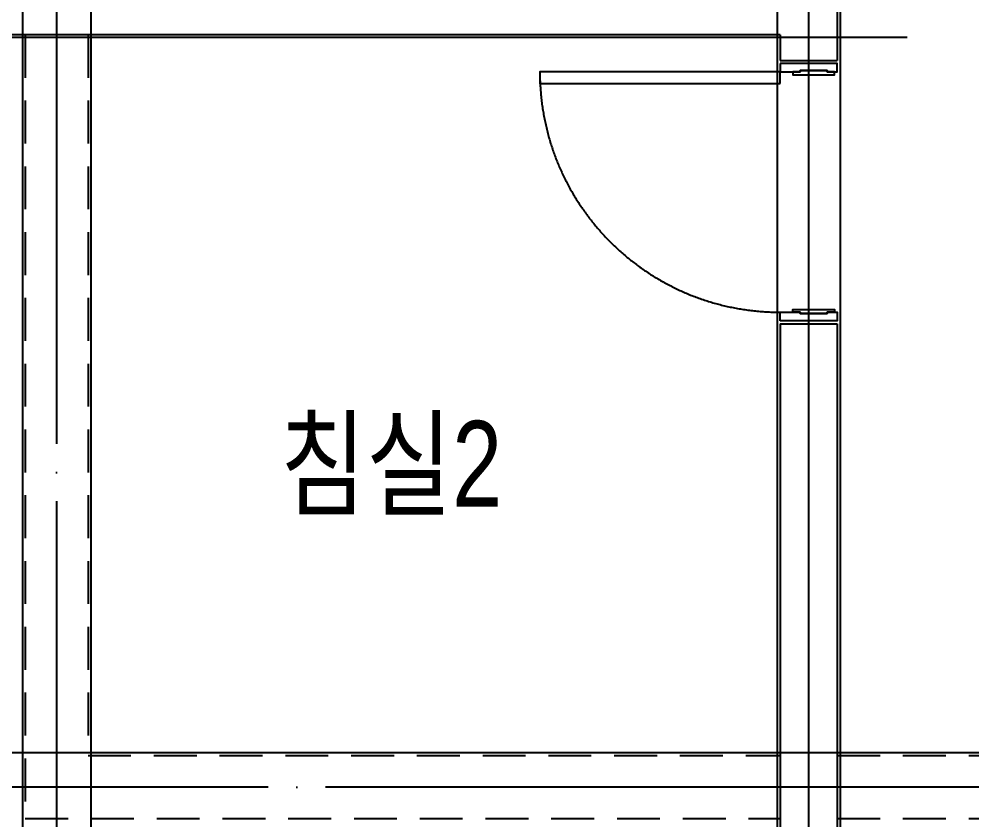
# Model space of a CAD drawing. Header units: millimetres. Extents: x 840000 to 1054178, y 0 to 59400.
# Drawn here: x 860391 to 863723, y 16256 to 19056 of the extents above; entities that cross this region are included whole.
import ezdxf
from ezdxf.enums import TextEntityAlignment as Align
from ezdxf.xclip import XClip

# ---------------------------------------------------------------- set-up
doc = ezdxf.new("R2010")
doc.units = ezdxf.units.MM
doc.header["$LTSCALE"] = 100
doc.header["$XCLIPFRAME"] = 0
for name, pattern in [('X - 단위세대 확장형$0$CEN', [62, 60, -1, 0, -1]), ('X - 단위세대 확장형$0$X-55$0$CENTER', [50.8, 31.75, -6.35, 6.35, -6.35]), ('X - 단위세대 확장형$0$xr-49D(확)$0$HID', [2.3, 1.5, -0.8])]:
    doc.linetypes.add(name, pattern=pattern)
for name, color, linetype in [('AA-XXXX-TEXT', 3, 'Continuous'), ('SYM', 7, 'Continuous'), ('X - 단위세대 확장형$0$AA-WAXM-CONC', 2, 'Continuous'), ('X - 단위세대 확장형$0$AA-XXXX-CNTL', 1, 'X - 단위세대 확장형$0$CEN'), ('X - 단위세대 확장형$0$xr-49D(확)$0$AA-XXXX-HIDL2', 7, 'X - 단위세대 확장형$0$xr-49D(확)$0$HID')]:
    doc.layers.add(name, color=color, linetype=linetype)
doc.layers.add('X - 단위세대 확장형$0$A-door', color=4, linetype='Continuous', lineweight=25)
doc.layers.add('X - 단위세대 확장형$0$A-MC', color=171, linetype='Continuous', plot=False)
doc.styles.add('HAUD01', font='Dotum.ttf')

# ---------------------------------------------------------------- blocks, each defined once
blk = doc.blocks.new('X - 단위세대 확장형$0$X-55$0$638386742643', base_point=(4884442.7, -1807360.7))
at = {"layer": 'X - 단위세대 확장형$0$A-door'}
for points in [[(4884264.8, -1806959.9), (4884264.8, -1806989.9), (4884334.8, -1806989.9), (4884334.8, -1806984.9), (4884429.8, -1806984.9), (4884429.8, -1806989.9), (4884464.8, -1806989.9), (4884464.8, -1806959.9)], [(4884264.8, -1807029.9), (4884264.8, -1806989.9), (4883424.8, -1806989.9), (4883424.8, -1807029.9)], [(4884334.8, -1806984.9), (4884334.8, -1806989.9), (4884309.8, -1806989.9), (4884309.8, -1806999.9), (4884454.8, -1806999.9), (4884454.8, -1806989.9), (4884429.8, -1806989.9), (4884429.8, -1806984.9)], [(4884264.8, -1807859.9), (4884264.8, -1807829.9), (4884334.8, -1807829.9), (4884334.8, -1807834.9), (4884429.8, -1807834.9), (4884429.8, -1807829.9), (4884464.8, -1807829.9), (4884464.8, -1807859.9)], [(4884334.8, -1807834.9), (4884334.8, -1807829.9), (4884309.8, -1807829.9), (4884309.8, -1807819.9), (4884454.8, -1807819.9), (4884454.8, -1807829.9), (4884429.8, -1807829.9), (4884429.8, -1807834.9)]]:
    blk.add_lwpolyline(points, close=True, dxfattribs=at)
at = {"layer": 'X - 단위세대 확장형$0$A-door', "color": 1, "linetype": 'X - 단위세대 확장형$0$X-55$0$CENTER', "ltscale": 5}
blk.add_arc((4884264.8, -1806989.9), 840, 180, 270, dxfattribs=at)
blk = doc.blocks.new('X - 단위세대 확장형$0$A$Ce5ea5ee9')
at = {"layer": 'X - 단위세대 확장형$0$A-MC'}
for p, q in [((-352.3, -2584.3), (-352.3, -11571.7)), ((-112.3, -2584.3), (-112.3, -11571.7)), ((2507.7, -2584.3), (2507.7, -11571.7)), ((2287.7, -4284.3), (2287.7, -11571.7)), ((2741.8, -7164.3), (-1954.9, -7164.3)), ((6707.7, -9664.3), (-1954.9, -9664.3))]:
    blk.add_line(p, q, dxfattribs=at)
at = {"layer": 'X - 단위세대 확장형$0$AA-WAXM-CONC'}
for p, q in [((2497.7, -6864.3), (2497.7, -7244.3)), ((2297.7, -7154.3), (-1532.3, -7154.3)), ((2297.7, -7154.3), (2297.7, -7244.3)), ((2297.7, -7244.3), (2497.7, -7244.3)), ((2297.7, -8164.3), (2297.7, -11084.3)), ((2297.7, -8164.3), (2497.7, -8164.3)), ((2497.7, -8164.3), (2497.7, -11084.3))]:
    blk.add_line(p, q, dxfattribs=at)
at = {"layer": 'X - 단위세대 확장형$0$AA-XXXX-CNTL'}
for p, q in [((-232.3, -2584.3), (-232.3, -11571.7)), ((2397.7, -4354.3), (2397.7, -11571.7)), ((6707.7, -9784.3), (-1954.9, -9784.3))]:
    blk.add_line(p, q, dxfattribs=at)
at = {"layer": 'X - 단위세대 확장형$0$xr-49D(확)$0$AA-XXXX-HIDL2'}
for p, q in [((-342.3, -7154.3), (-342.3, -9894.3)), ((-122.3, -7154.3), (-122.3, -9674.3)), ((-122.3, -9674.3), (2297.7, -9674.3)), ((2497.7, -9674.3), (6257.7, -9674.3)), ((-342.3, -9894.3), (2297.7, -9894.3)), ((2497.7, -9894.3), (6257.7, -9894.3))]:
    blk.add_line(p, q, dxfattribs=at)
blk.add_blockref('X - 단위세대 확장형$0$X-55$0$638386742643', (2475.6, -7655))
blk = doc.blocks.new('X - 단위세대 확장형', base_point=(-475.4, -286.7))
blk.add_blockref('X - 단위세대 확장형$0$A$Ce5ea5ee9', (40004.3, 42047.4))
blk = doc.blocks.new('20220114_기준층 실명')
at = {"layer": 'AA-XXXX-TEXT', "style": 'HAUD01', "width": 0.8}
blk.add_text('침실2', height=300, dxfattribs=at).set_placement((-41847.7, 190.8), align=Align.MIDDLE_CENTER)

msp = doc.modelspace()

# ---------------------------------------------------------------- block references
at = {"layer": 'AA-XXXX-TEXT'}
msp.add_blockref('20220114_기준층 실명', (903539.4, 17309.8), dxfattribs=at)

# ---------------------------------------------------------------- next in the draw order: block references
at = {"layer": 'SYM'}
ref = msp.add_blockref('X - 단위세대 확장형', (820274.7, -16179.1), dxfattribs=at)
XClip(ref).set_block_clipping_path([(27286.2339647645, 22495.2025850526), (88213.6007378809, 68689.6277392105)])

doc.saveas('drawing.dxf')
